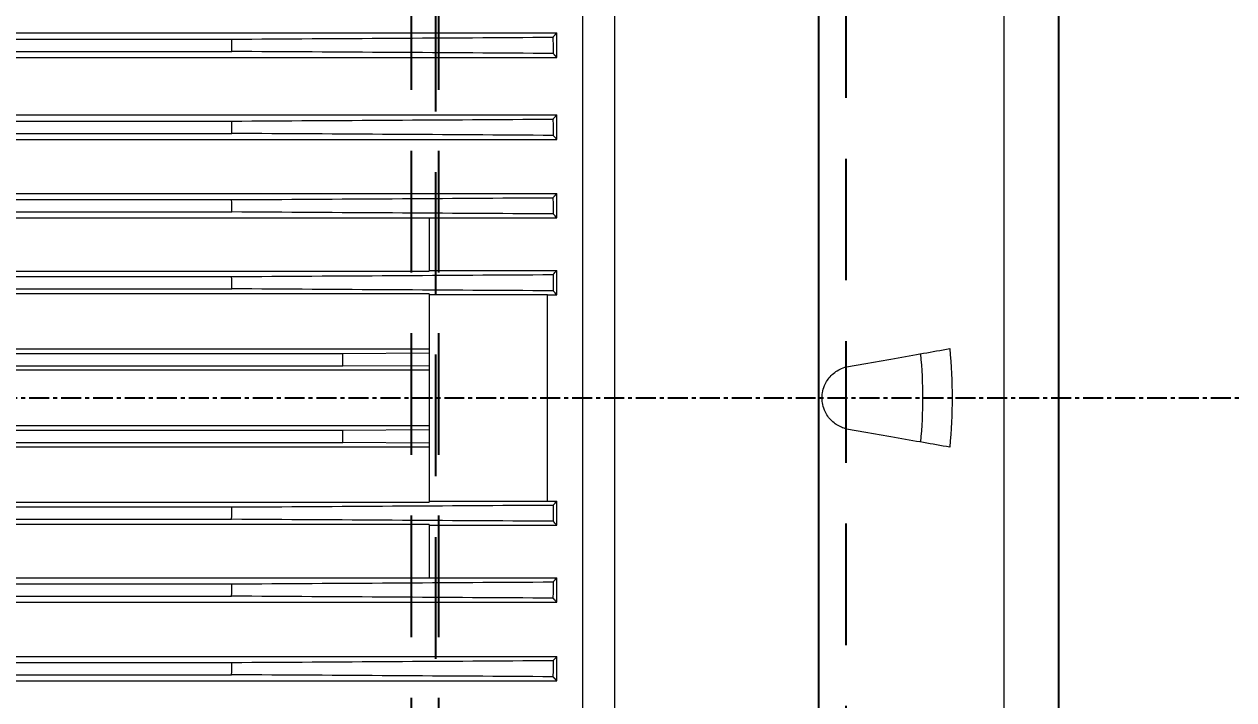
# Model space of a CAD drawing. Header units: millimetres. Extents: x -2122 to 22797, y 3569 to 89276.
# Drawn here: x 1743.3 to 2122.1, y 82621.7 to 82833.3 of the extents above; entities that cross this region are included whole.
import ezdxf

# ---------------------------------------------------------------- set-up
doc = ezdxf.new("R2010")
doc.units = ezdxf.units.MM
doc.header["$LTSCALE"] = 20
doc.linetypes.add('CENTER', pattern=[2, 1.25, -0.25, 0.25, -0.25])
doc.linetypes.add('HIDDEN', pattern=[9.525, 6.35, -3.175])
for name, color, linetype in [('IA-DIM', 7, 'Continuous'), ('IA-EJES', 4, 'CENTER'), ('IA-ESTRUCTURAS', 2, 'Continuous'), ('IA-SEGM', 1, 'HIDDEN')]:
    doc.layers.add(name, color=color, linetype=linetype)
doc.layers.add('IA-TRAZ', color=8, linetype='Continuous', lineweight=5)
doc.styles.add('ING-AMB', font='romans.shx', dxfattribs={"width": 0.75, "oblique": 15})
doc.dimstyles.new('ING-AMB 20', dxfattribs={"dimscale": 20, "dimtxt": 3, "dimasz": 2.5, "dimexe": 1, "dimexo": 1, "dimgap": 1, "dimtad": 1, "dimdec": 0, "dimzin": 0, "dimdsep": 46, "dimtxsty": 'ING-AMB', "dimcen": 0.1, "dimclrd": 7, "dimclre": 7, "dimclrt": 2, "dimadec": 0, "dimazin": 0, "dimtfac": 1, "dimtdec": 0, "dimtmove": 0, "dimatfit": 0, "dimfxl": 1.25, "dimtolj": 1, "dimtzin": 0, "dimarcsym": 1})

# ---------------------------------------------------------------- blocks, each defined once
blk = doc.blocks.new('A$C9f9da7af')
at = {"color": 0, "linetype": 'Continuous', "lineweight": 0}
for p, q in [((-2474.29, -2066.31), (-2066.93, -2066.31)), ((-2464.66, -2188.27), (-2076.55, -2188.27)), ((-2463.29, -2198.27), (-2077.93, -2198.27)), ((-2384.98, -2663.27), (-2384.98, -2206.27)), ((-2377.27, -2206.27), (-2384.98, -2206.27)), ((-2377.27, -2663.27), (-2377.27, -2206.27)), ((-2359.27, -2663.27), (-2359.27, -2206.27)), ((-2351.62, -2206.27), (-2359.27, -2206.27)), ((-2351.62, -2663.27), (-2351.62, -2206.27)), ((-2334.62, -2663.27), (-2334.62, -2206.27)), ((-2327.01, -2206.27), (-2334.62, -2206.27)), ((-2327.01, -2246.27), (-2327.01, -2206.27)), ((-2310.51, -2246.27), (-2310.51, -2206.27)), ((-2302.93, -2206.27), (-2310.51, -2206.27)), ((-2302.93, -2209.27), (-2302.93, -2206.27)), ((-2238.29, -2209.27), (-2238.29, -2206.27)), ((-2230.7, -2206.27), (-2238.29, -2206.27)), ((-2230.7, -2246.27), (-2230.7, -2206.27)), ((-2214.2, -2246.27), (-2214.2, -2206.27)), ((-2206.6, -2206.27), (-2214.2, -2206.27)), ((-2206.6, -2663.27), (-2206.6, -2206.27)), ((-2189.6, -2663.27), (-2189.6, -2206.27)), ((-2181.95, -2206.27), (-2189.6, -2206.27)), ((-2181.95, -2663.27), (-2181.95, -2206.27)), ((-2303.06, -2246.27), (-2303.06, -2209.27)), ((-2238.16, -2209.27), (-2303.06, -2209.27)), ((-2238.16, -2209.27), (-2238.16, -2246.27)), ((-2327.01, -2663.27), (-2327.01, -2246.27)), ((-2327.01, -2246.27), (-2310.28, -2246.27)), ((-2310.28, -2663.27), (-2310.28, -2246.27)), ((-2303.23, -2246.27), (-2303.23, -2663.27)), ((-2303.23, -2246.27), (-2286.03, -2246.27)), ((-2286.03, -2246.27), (-2284.74, -2246.27)), ((-2286.03, -2663.27), (-2286.03, -2246.27)), ((-2284.57, -2273.27), (-2284.74, -2246.27)), ((-2284.74, -2246.27), (-2280.54, -2246.27)), ((-2280.54, -2246.27), (-2280.71, -2273.27)), ((-2280.54, -2246.27), (-2279.28, -2246.27)), ((-2279.28, -2246.27), (-2279.28, -2663.27)), ((-2279.28, -2246.27), (-2261.94, -2246.27)), ((-2261.94, -2246.27), (-2260.67, -2246.27)), ((-2261.94, -2663.27), (-2261.94, -2246.27)), ((-2260.51, -2273.27), (-2260.67, -2246.27)), ((-2260.67, -2246.27), (-2256.48, -2246.27)), ((-2256.48, -2246.27), (-2256.64, -2273.27)), ((-2256.48, -2246.27), (-2255.19, -2246.27)), ((-2255.19, -2246.27), (-2255.19, -2663.27)), ((-2255.19, -2246.27), (-2237.99, -2246.27)), ((-2237.99, -2663.27), (-2237.99, -2246.27)), ((-2230.94, -2246.27), (-2230.94, -2663.27)), ((-2230.94, -2246.27), (-2214.2, -2246.27)), ((-2214.2, -2663.27), (-2214.2, -2246.27)), ((-2284.57, -2636.27), (-2284.57, -2273.27)), ((-2280.71, -2273.27), (-2284.57, -2273.27)), ((-2280.71, -2636.27), (-2280.71, -2273.27)), ((-2260.51, -2636.27), (-2260.51, -2273.27)), ((-2256.64, -2273.27), (-2260.51, -2273.27)), ((-2256.64, -2636.27), (-2256.64, -2273.27)), ((-2383.01, -2636.27), (-2383.01, -2308.12)), ((-2379.14, -2636.27), (-2379.14, -2308.08)), ((-2357.34, -2636.27), (-2357.34, -2308.12)), ((-2353.47, -2636.27), (-2353.47, -2308.09)), ((-2332.72, -2636.27), (-2332.72, -2308.13)), ((-2328.86, -2636.27), (-2328.86, -2308.1)), ((-2308.64, -2636.27), (-2308.64, -2308.13)), ((-2304.77, -2636.27), (-2304.77, -2308.11)), ((-2236.44, -2636.27), (-2236.44, -2308.11)), ((-2232.58, -2636.27), (-2232.58, -2308.13)), ((-2212.36, -2636.27), (-2212.36, -2308.1)), ((-2208.5, -2636.27), (-2208.5, -2308.13)), ((-2187.74, -2636.27), (-2187.74, -2308.09)), ((-2183.88, -2636.27), (-2183.88, -2308.13))]:
    blk.add_line(p, q, dxfattribs=at)
at = {"color": 0, "linetype": 'Continuous', "lineweight": 0, "extrusion": (0, 0, -1)}
for centre, major_axis, ratio, start_param, end_param in [((-2270.15, -11691.44), (9855.77, -0.73), 0.962279, -1.574835, -1.574317), ((-2271.06, -11691.53), (9855.88, 0.73), 0.962278, -1.567275, -1.566758)]:
    blk.add_ellipse(centre, major_axis=major_axis, ratio=ratio, start_param=start_param, end_param=end_param, dxfattribs=at)
at = {"color": 0, "linetype": 'Continuous', "lineweight": 0}
for points, knots in [([(-2286.05, -2083.29), (-2280.77, -2082.79), (-2275.58, -2082.56), (-2270.61, -2082.56), (-2265.63, -2082.56), (-2260.44, -2082.79), (-2255.17, -2083.29)], [-1.492505, -1.492505, -1.492505, -1.492505, 0, 0, 0, 1.492505, 1.492505, 1.492505, 1.492505]), ([(-2280.46, -2115.01), (-2280.74, -2113.39), (-2281.02, -2111.78), (-2282.45, -2103.67), (-2283.56, -2097.39), (-2285.08, -2088.8), (-2285.56, -2086.06), (-2286.05, -2083.29)], [-38.840339, -38.840339, -38.840339, -38.840339, -38.359265, -38.359265, -36.392268, -36.392268, -35.490014, -35.490014, -35.490014, -35.490014]), ([(-2255.17, -2083.29), (-2255.65, -2086.06), (-2256.14, -2088.8), (-2257.65, -2097.39), (-2258.76, -2103.67), (-2260.19, -2111.78), (-2260.47, -2113.39), (-2260.76, -2115.01)], [-148.111414, -148.111414, -148.111414, -148.111414, -147.20916, -147.20916, -145.242163, -145.242163, -144.761089, -144.761089, -144.761089, -144.761089]), ([(-2284.43, -2092.46), (-2279.71, -2092.02), (-2275.06, -2091.82), (-2270.61, -2091.82), (-2266.15, -2091.82), (-2261.5, -2092.02), (-2256.78, -2092.46)], [62.555184, 62.555184, 62.555184, 62.555184, 63.892218, 63.892218, 63.892218, 65.229252, 65.229252, 65.229252, 65.229252]), ([(-2260.76, -2115.01), (-2260.87, -2115.62), (-2261.03, -2116.23), (-2261.68, -2117.93), (-2262.3, -2118.97), (-2263.95, -2120.85), (-2265, -2121.66), (-2266.94, -2122.61), (-2267.75, -2122.89), (-2269.18, -2123.19), (-2269.8, -2123.26), (-2271.03, -2123.28), (-2271.64, -2123.24), (-2273, -2123.01), (-2273.75, -2122.8), (-2275.63, -2122.01), (-2276.69, -2121.31), (-2278.54, -2119.5), (-2279.29, -2118.39), (-2280.11, -2116.48), (-2280.32, -2115.75), (-2280.46, -2115.01)], [-4.663256, -4.663256, -4.663256, -4.663256, -4.465224, -4.465224, -4.09369, -4.09369, -3.692517, -3.692517, -3.437991, -3.437991, -3.251058, -3.251058, -3.069277, -3.069277, -2.836117, -2.836117, -2.45231, -2.45231, -2.041294, -2.041294, -1.802327, -1.802327, -1.802327, -1.802327]), ([(-2383.01, -2308.12), (-2383.11, -2291.35), (-2383.21, -2274.59), (-2383.42, -2241.06), (-2383.52, -2224.29), (-2383.63, -2207.53)], [0.00001, 0.00001, 0.00001, 0.00001, 5.107305, 5.107305, 10.214693, 10.214693, 10.214693, 10.214693]), ([(-2378.52, -2207.47), (-2378.63, -2224.24), (-2378.73, -2241.01), (-2378.94, -2274.54), (-2379.04, -2291.31), (-2379.14, -2308.08)], [0, 0, 0, 0, 5.107886, 5.107886, 10.215771, 10.215771, 10.215771, 10.215771]), ([(-2357.34, -2308.12), (-2357.44, -2291.36), (-2357.54, -2274.59), (-2357.75, -2241.06), (-2357.85, -2224.29), (-2357.96, -2207.52)], [0.00001, 0.00001, 0.00001, 0.00001, 5.107817, 5.107817, 10.215714, 10.215714, 10.215714, 10.215714]), ([(-2352.85, -2207.48), (-2352.96, -2224.25), (-2353.06, -2241.02), (-2353.27, -2274.56), (-2353.37, -2291.32), (-2353.47, -2308.09)], [0, 0, 0, 0, 5.108227, 5.108227, 10.216453, 10.216453, 10.216453, 10.216453]), ([(-2332.72, -2308.13), (-2332.82, -2291.36), (-2332.93, -2274.59), (-2333.13, -2241.05), (-2333.24, -2224.29), (-2333.34, -2207.52)], [0.00001, 0.00001, 0.00001, 0.00001, 5.108213, 5.108213, 10.216409, 10.216409, 10.216409, 10.216409]), ([(-2328.24, -2207.49), (-2328.34, -2224.26), (-2328.44, -2241.03), (-2328.65, -2274.56), (-2328.75, -2291.33), (-2328.86, -2308.1)], [0, 0, 0, 0, 5.108439, 5.108439, 10.216878, 10.216878, 10.216878, 10.216878]), ([(-2308.64, -2308.13), (-2308.74, -2291.36), (-2308.84, -2274.59), (-2309.05, -2241.05), (-2309.15, -2224.28), (-2309.26, -2207.51)], [0.000009, 0.000009, 0.000009, 0.000009, 5.108408, 5.108408, 10.21689, 10.21689, 10.21689, 10.21689]), ([(-2304.15, -2207.49), (-2304.26, -2224.26), (-2304.36, -2241.03), (-2304.57, -2274.57), (-2304.67, -2291.34), (-2304.77, -2308.11)], [0, 0, 0, 0, 5.108654, 5.108654, 10.217308, 10.217308, 10.217308, 10.217308]), ([(-2236.44, -2308.11), (-2236.54, -2291.34), (-2236.65, -2274.57), (-2236.85, -2241.03), (-2236.96, -2224.26), (-2237.06, -2207.49)], [0.000007, 0.000007, 0.000007, 0.000007, 5.108587, 5.108587, 10.21723, 10.21723, 10.21723, 10.21723]), ([(-2231.96, -2207.51), (-2232.06, -2224.28), (-2232.17, -2241.05), (-2232.37, -2274.59), (-2232.48, -2291.36), (-2232.58, -2308.13)], [0, 0, 0, 0, 5.108496, 5.108496, 10.216992, 10.216992, 10.216992, 10.216992]), ([(-2212.36, -2308.1), (-2212.46, -2291.33), (-2212.56, -2274.56), (-2212.77, -2241.03), (-2212.87, -2224.26), (-2212.98, -2207.49)], [0.000006, 0.000006, 0.000006, 0.000006, 5.108381, 5.108381, 10.216814, 10.216814, 10.216814, 10.216814]), ([(-2207.88, -2207.52), (-2207.98, -2224.29), (-2208.08, -2241.05), (-2208.29, -2274.59), (-2208.39, -2291.36), (-2208.5, -2308.13)], [0, 0, 0, 0, 5.108258, 5.108258, 10.216517, 10.216517, 10.216517, 10.216517]), ([(-2187.74, -2308.09), (-2187.84, -2291.32), (-2187.95, -2274.55), (-2188.15, -2241.02), (-2188.26, -2224.25), (-2188.36, -2207.48)], [0.000006, 0.000006, 0.000006, 0.000006, 5.10817, 5.10817, 10.216389, 10.216389, 10.216389, 10.216389]), ([(-2183.26, -2207.52), (-2183.36, -2224.29), (-2183.46, -2241.06), (-2183.67, -2274.59), (-2183.77, -2291.36), (-2183.88, -2308.13)], [0, 0, 0, 0, 5.107914, 5.107914, 10.215827, 10.215827, 10.215827, 10.215827])]:
    blk.add_open_spline(points, degree=3, knots=knots, dxfattribs=at)
for points, weights in [([(-2383.63, -2207.53), (-2384.34, -2206.86), (-2384.98, -2206.27)], [1.03898421092, 1.08258497215, 1.1241733892]), ([(-2377.27, -2206.27), (-2377.86, -2206.84), (-2378.52, -2207.47)], [1.13271759528, 1.08966734277, 1.04517721408]), ([(-2357.96, -2207.52), (-2358.65, -2206.86), (-2359.27, -2206.27)], [1.04165968202, 1.08755835536, 1.1318636305]), ([(-2333.34, -2207.52), (-2334.01, -2206.86), (-2334.62, -2206.27)], [1.04432370582, 1.09275413173, 1.1399680584]), ([(-2206.6, -2206.27), (-2207.2, -2206.86), (-2207.88, -2207.52)], [1.1399680584, 1.09275413173, 1.04432370582]), ([(-2181.95, -2206.27), (-2182.57, -2206.86), (-2183.26, -2207.52)], [1.13186363051, 1.08755835537, 1.04165968204])]:
    blk.add_rational_spline(points, weights, degree=2, dxfattribs=at)
for points in [[(-2383.63, -2207.53), (-2381.92, -2207.51), (-2380.22, -2207.49), (-2378.52, -2207.47)], [(-2357.96, -2207.52), (-2356.25, -2207.51), (-2354.55, -2207.49), (-2352.85, -2207.48)], [(-2351.62, -2206.27), (-2352.03, -2206.67), (-2352.44, -2207.08), (-2352.85, -2207.48)], [(-2333.34, -2207.52), (-2331.64, -2207.51), (-2329.94, -2207.5), (-2328.24, -2207.49)], [(-2327.01, -2206.27), (-2327.42, -2206.68), (-2327.83, -2207.08), (-2328.24, -2207.49)], [(-2309.26, -2207.51), (-2309.67, -2207.1), (-2310.09, -2206.68), (-2310.51, -2206.27)], [(-2302.93, -2206.27), (-2303.34, -2206.68), (-2303.75, -2207.09), (-2304.15, -2207.49)], [(-2237.06, -2207.49), (-2237.47, -2207.09), (-2237.88, -2206.68), (-2238.29, -2206.27)], [(-2230.7, -2206.27), (-2231.12, -2206.68), (-2231.54, -2207.1), (-2231.96, -2207.51)], [(-2212.98, -2207.49), (-2213.39, -2207.08), (-2213.8, -2206.68), (-2214.2, -2206.27)], [(-2212.98, -2207.49), (-2211.28, -2207.5), (-2209.58, -2207.51), (-2207.88, -2207.52)], [(-2188.36, -2207.48), (-2188.77, -2207.08), (-2189.18, -2206.67), (-2189.6, -2206.27)], [(-2188.36, -2207.48), (-2186.66, -2207.49), (-2184.96, -2207.51), (-2183.26, -2207.52)], [(-2379.14, -2308.08), (-2380.43, -2308.09), (-2381.72, -2308.11), (-2383.01, -2308.12)], [(-2353.47, -2308.09), (-2354.76, -2308.1), (-2356.05, -2308.11), (-2357.34, -2308.12)], [(-2328.86, -2308.1), (-2330.14, -2308.11), (-2331.43, -2308.12), (-2332.72, -2308.13)], [(-2304.77, -2308.11), (-2306.06, -2308.12), (-2307.35, -2308.12), (-2308.64, -2308.13)], [(-2232.58, -2308.13), (-2233.87, -2308.12), (-2235.15, -2308.12), (-2236.44, -2308.11)], [(-2208.5, -2308.13), (-2209.78, -2308.12), (-2211.07, -2308.11), (-2212.36, -2308.1)], [(-2183.88, -2308.13), (-2185.17, -2308.11), (-2186.45, -2308.1), (-2187.74, -2308.09)]]:
    blk.add_open_spline(points, degree=3, dxfattribs=at)
blk = doc.blocks.new('*D118')
at = {"layer": 'Defpoints', "color": 0, "transparency": 16777216}
for p in [(2200.2, 84040.9), (-947.86, 82854.38), (2200.2, 82816.02)]:
    blk.add_point(p, dxfattribs=at)
at = {"layer": 'IA-DIM', "color": 7, "lineweight": -2, "transparency": 16777216}
for p, q in [((-947.86, 82874.38), (-947.86, 84060.9)), ((2200.2, 82836.02), (2200.2, 84060.9)), ((-897.86, 84040.9), (2150.2, 84040.9))]:
    blk.add_line(p, q, dxfattribs=at)
at = {"layer": 'IA-DIM', "color": 7, "transparency": 16777216}
for points in [[(-897.86, 84049.23), (-897.86, 84032.56), (-947.86, 84040.9)], [(2150.2, 84049.23), (2150.2, 84032.56), (2200.2, 84040.9)]]:
    blk.add_solid(points, dxfattribs=at)
at = {"layer": 'IA-DIM', "color": 2, "transparency": 16777216, "insert": (626.17, 84090.9), "char_height": 60, "attachment_point": 5, "style": 'ING-AMB'}
blk.add_mtext('\\A1;3148', dxfattribs=at)

msp = doc.modelspace()

# ---------------------------------------------------------------- linework, layer by layer
at = {"layer": 'IA-EJES', "ltscale": 0.25}
msp.add_line((-255.11, 82716.24), (2390, 82716.24), dxfattribs=at)
at = {"layer": 'IA-ESTRUCTURAS'}
msp.add_lwpolyline([(1992.14, 83191.24), (2067.14, 83191.24), (2067.14, 82241.24), (1992.14, 82241.24), (1992.14, 83191.24), (1992.14, 83191.24)], dxfattribs=at)
at = {"layer": 'IA-SEGM', "ltscale": 0.3, "extrusion": (2.44929e-16, 1, -1.83697e-16)}
for p, q in [((1864.64, 82241.24), (1864.64, 83266.24)), ((1873.14, 82241.24), (1873.14, 83266.24))]:
    msp.add_line(p, q, dxfattribs=at)
at = {"layer": 'IA-SEGM', "ltscale": 0.3}
for p, q in [((1872.27, 82234.51), (1872.27, 83197.98)), ((2000.64, 83191.24), (2000.64, 82241.24))]:
    msp.add_line(p, q, dxfattribs=at)

# ---------------------------------------------------------------- block references
at = {"layer": 'IA-TRAZ', "rotation": 270}
msp.add_blockref('A$C9f9da7af', (4116.42, 80445.64), dxfattribs=at)

# ---------------------------------------------------------------- dimensions: what is measured, and where the dimension line sits
at = {"layer": 'IA-DIM'}
dim = msp.add_linear_dim(base=(2200.2, 84040.9), p1=(-947.86, 82854.38), p2=(2200.2, 82816.02), dimstyle='ING-AMB 20', override={"dimpost": '\\X'}, dxfattribs=at)
dim.commit()
dim.dimension.update_dxf_attribs({"geometry": '*D118', "text_midpoint": (626.17, 84090.9)})

doc.saveas('drawing.dxf')
